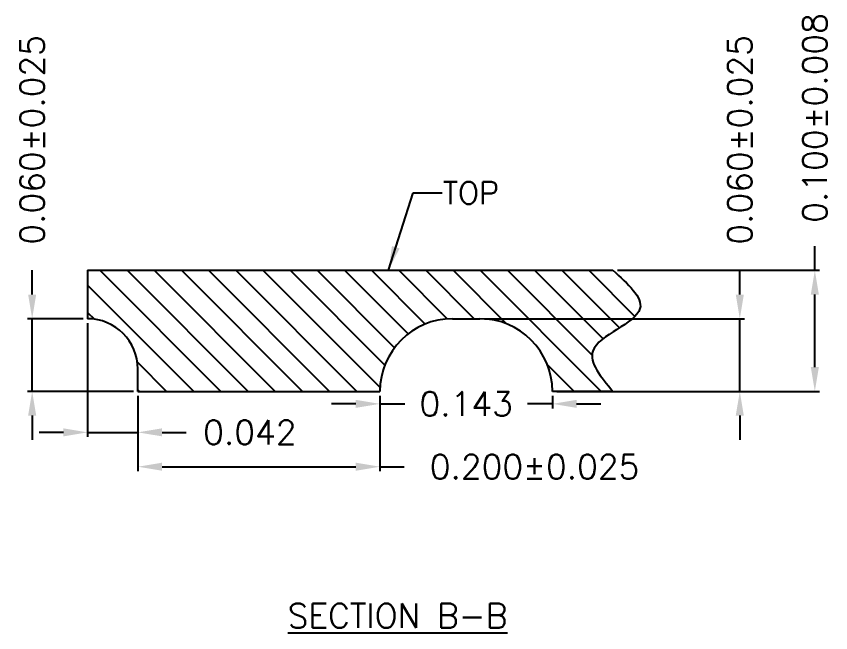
# Model space of a CAD drawing. Header units: millimetres. Extents: x 424.8 to 432.95, y 108.22 to 113.28.
# Drawn here: x 430.263 to 432.954, y 110.347 to 112.383 of the extents above; entities that cross this region are included whole.
import ezdxf

# ---------------------------------------------------------------- set-up
doc = ezdxf.new("R2010")
doc.units = ezdxf.units.MM
doc.header["$LTSCALE"] = 0.5
doc.header["$PDMODE"] = 98
doc.layers.add('TB', color=7, linetype='Continuous')
doc.styles.add('ADESK1', font='romans', dxfattribs={"bigfont": 'AllInOneBig.shx'})
doc.styles.add('Chinese', font='', dxfattribs={"height": 5})
doc.styles.add('SIMPLEX', font='simplex.shx', dxfattribs={"bigfont": 'AllInOneBig.shx'})
doc.styles.get('Chinese').set_extended_font_data('SimSun')
doc.dimstyles.new('Standard4', dxfattribs={"dimtxt": 0.08, "dimasz": 0.08, "dimexe": 0.015, "dimexo": 0.015, "dimgap": 0.05, "dimtad": 1, "dimdec": 3, "dimlfac": 0.5, "dimrnd": 5e-06, "dimzin": 1, "dimtxsty": 'SIMPLEX', "dimcen": 0.05, "dimclrd": 256, "dimclre": 256, "dimclrt": 256, "dimazin": 3, "dimtp": 0.03, "dimtm": 0.05, "dimtfac": 0.8, "dimtdec": 3, "dimtmove": 0, "dimatfit": 3, "dimfxl": 0.05, "dimtzin": 4, "dimlwd": -1, "dimlwe": -1})

# ---------------------------------------------------------------- blocks, each defined once
blk = doc.blocks.new('*D135')
at = {"ltscale": 0.1, "transparency": 16777216}
for p, q in [((430.6646, 111.1292), (430.6646, 110.8802)), ((431.4646, 111.1292), (431.4646, 110.8802)), ((430.7446, 110.8952), (431.3846, 110.8952)), ((431.4646, 110.8952), (431.5446, 110.8952))]:
    blk.add_line(p, q, dxfattribs=at)
for points in [[(430.7446, 110.9086), (430.7446, 110.8819), (430.6646, 110.8952)], [(431.3846, 110.9086), (431.3846, 110.8819), (431.4646, 110.8952)]]:
    blk.add_solid(points, dxfattribs=at)
at = {"layer": 'Defpoints', "color": 0, "ltscale": 0.1, "transparency": 16777216}
for p in [(430.6646, 111.1442), (431.4646, 111.1442), (431.4646, 110.8952)]:
    blk.add_point(p, dxfattribs=at)
at = {"ltscale": 0.1, "transparency": 16777216, "insert": (431.9755, 110.8952), "char_height": 0.08, "attachment_point": 5, "style": 'SIMPLEX'}
blk.add_mtext('\\A1;0.200%%P0.025', dxfattribs=at)
blk = doc.blocks.new('*D136')
at = {"ltscale": 0.1, "transparency": 16777216}
for p, q in [((430.4982, 111.3692), (430.4982, 110.9938)), ((430.6646, 111.1292), (430.6646, 110.9938)), ((430.4182, 111.0088), (430.3382, 111.0088)), ((430.4982, 111.0088), (430.6646, 111.0088)), ((430.7446, 111.0088), (430.8246, 111.0088))]:
    blk.add_line(p, q, dxfattribs=at)
for points in [[(430.4182, 111.0221), (430.4182, 110.9955), (430.4982, 111.0088)], [(430.7446, 111.0221), (430.7446, 110.9955), (430.6646, 111.0088)]]:
    blk.add_solid(points, dxfattribs=at)
at = {"layer": 'Defpoints', "color": 0, "ltscale": 0.1, "transparency": 16777216}
for p in [(430.4982, 111.3842), (430.6646, 111.1442), (430.4982, 111.0088)]:
    blk.add_point(p, dxfattribs=at)
at = {"ltscale": 0.1, "transparency": 16777216, "insert": (431.0346, 111.0088), "char_height": 0.08, "attachment_point": 5, "style": 'SIMPLEX'}
blk.add_mtext('\\A1;0.042', dxfattribs=at)
blk = doc.blocks.new('*D137')
at = {"ltscale": 0.1, "transparency": 16777216}
for p, q in [((432.6539, 111.4642), (432.6539, 111.5442)), ((431.8096, 111.3842), (432.6689, 111.3842)), ((432.6539, 111.1442), (432.6539, 111.3842)), ((432.0496, 111.1442), (432.6689, 111.1442)), ((432.6539, 111.0642), (432.6539, 110.9842))]:
    blk.add_line(p, q, dxfattribs=at)
for points in [[(432.6405, 111.4642), (432.6672, 111.4642), (432.6539, 111.3842)], [(432.6405, 111.0642), (432.6672, 111.0642), (432.6539, 111.1442)]]:
    blk.add_solid(points, dxfattribs=at)
at = {"layer": 'Defpoints', "color": 0, "ltscale": 0.1, "transparency": 16777216}
for p in [(431.7946, 111.3842), (432.6539, 111.3842), (432.0346, 111.1442)]:
    blk.add_point(p, dxfattribs=at)
at = {"ltscale": 0.1, "transparency": 16777216, "insert": (432.6539, 111.9751), "char_height": 0.08, "attachment_point": 5, "rotation": 90, "style": 'SIMPLEX'}
blk.add_mtext('\\A1;0.060%%P0.025', dxfattribs=at)
blk = doc.blocks.new('*D138')
at = {"ltscale": 0.1, "transparency": 16777216}
for p, q in [((432.9018, 111.5442), (432.9018, 111.6242)), ((432.2496, 111.5442), (432.9168, 111.5442)), ((432.9018, 111.2242), (432.9018, 111.4642)), ((432.2496, 111.1442), (432.9168, 111.1442))]:
    blk.add_line(p, q, dxfattribs=at)
for points in [[(432.8885, 111.4642), (432.9152, 111.4642), (432.9018, 111.5442)], [(432.8885, 111.2242), (432.9152, 111.2242), (432.9018, 111.1442)]]:
    blk.add_solid(points, dxfattribs=at)
at = {"layer": 'Defpoints', "color": 0, "ltscale": 0.1, "transparency": 16777216}
for p in [(432.2346, 111.5442), (432.9018, 111.5442), (432.2346, 111.1442)]:
    blk.add_point(p, dxfattribs=at)
at = {"ltscale": 0.1, "transparency": 16777216, "insert": (432.9018, 112.0475), "char_height": 0.08, "attachment_point": 5, "rotation": 90, "style": 'SIMPLEX'}
blk.add_mtext('\\A1;0.100%%P0.008', dxfattribs=at)
blk = doc.blocks.new('*D139')
at = {"ltscale": 0.1, "transparency": 16777216}
for p, q in [((430.3152, 111.4642), (430.3152, 111.5442)), ((430.4832, 111.3842), (430.3002, 111.3842)), ((430.3152, 111.1442), (430.3152, 111.3842)), ((430.6496, 111.1442), (430.3002, 111.1442)), ((430.3152, 111.0642), (430.3152, 110.9842))]:
    blk.add_line(p, q, dxfattribs=at)
for points in [[(430.3019, 111.4642), (430.3285, 111.4642), (430.3152, 111.3842)], [(430.3019, 111.0642), (430.3285, 111.0642), (430.3152, 111.1442)]]:
    blk.add_solid(points, dxfattribs=at)
at = {"layer": 'Defpoints', "color": 0, "ltscale": 0.1, "transparency": 16777216}
for p in [(430.3152, 111.3842), (430.4982, 111.3842), (430.6646, 111.1442)]:
    blk.add_point(p, dxfattribs=at)
at = {"ltscale": 0.1, "transparency": 16777216, "insert": (430.3152, 111.9751), "char_height": 0.08, "attachment_point": 5, "rotation": 90, "style": 'SIMPLEX'}
blk.add_mtext('\\A1;0.060%%P0.025', dxfattribs=at)
blk = doc.blocks.new('*D140')
at = {"ltscale": 0.1, "transparency": 16777216}
for p, q in [((431.4646, 111.1292), (431.4646, 111.0879)), ((432.0346, 111.1292), (432.0346, 111.0879)), ((431.3846, 111.1029), (431.3046, 111.1029)), ((431.4646, 111.1029), (431.5472, 111.1029)), ((432.0346, 111.1029), (431.9519, 111.1029)), ((432.1146, 111.1029), (432.1946, 111.1029))]:
    blk.add_line(p, q, dxfattribs=at)
for points in [[(431.3846, 111.1162), (431.3846, 111.0896), (431.4646, 111.1029)], [(432.1146, 111.1162), (432.1146, 111.0896), (432.0346, 111.1029)]]:
    blk.add_solid(points, dxfattribs=at)
at = {"layer": 'Defpoints', "color": 0, "ltscale": 0.1, "transparency": 16777216}
for p in [(431.4646, 111.1442), (432.0346, 111.1442), (432.0346, 111.1029)]:
    blk.add_point(p, dxfattribs=at)
at = {"ltscale": 0.1, "transparency": 16777216, "insert": (431.7496, 111.1029), "char_height": 0.08, "attachment_point": 5, "style": 'SIMPLEX'}
blk.add_mtext('\\A1;0.143', dxfattribs=at)

msp = doc.modelspace()

# ---------------------------------------------------------------- hatches: boundary and pattern name
at = {"ltscale": 0.1}
h = msp.add_hatch(dxfattribs=at)
h.set_pattern_fill('ANSI31', color=256, scale=0.02, angle=90)
h.set_pattern_definition([(135, (427.41384, 110.89739), (-0.0449013, -0.0449013), [])])
edge = h.paths.add_edge_path()
edge.add_line((431.7046, 111.3842), (431.7946, 111.3842))
edge.add_arc((431.7946, 111.1442), 0.24, 360, 90, ccw=False)
edge.add_line((432.0346, 111.1442), (432.2346, 111.1442))
edge.add_spline(control_points=[(432.2346, 111.1442), (432.1948, 111.1917), (432.0992, 111.3059), (432.4014, 111.3941), (432.2844, 111.4993), (432.2346, 111.5442)], knot_values=[0, 0, 0, 0, 0.148966, 0.358234, 0.513271, 0.513271, 0.513271, 0.513271], degree=3, periodic=0)
edge.add_line((432.2346, 111.5442), (430.4982, 111.5442))
edge.add_line((430.4982, 111.5442), (430.4982, 111.3842))
edge.add_arc((430.4982, 111.2178), 0.1664, 360, 90, ccw=False)
edge.add_line((430.6646, 111.2178), (430.6646, 111.1442))
edge.add_line((430.6646, 111.1442), (431.4646, 111.1442))
edge.add_arc((431.7046, 111.1442), 0.24, 90, 180, ccw=False)

# ---------------------------------------------------------------- linework, layer by layer
for p, q in [((430.4982, 111.5442), (432.2346, 111.5442)), ((430.4982, 111.5442), (430.4982, 111.3842)), ((431.7046, 111.3842), (431.7946, 111.3842)), ((430.6646, 111.1442), (430.6646, 111.2178)), ((430.6646, 111.1442), (431.4646, 111.1442)), ((432.2346, 111.1442), (432.0346, 111.1442))]:
    msp.add_line(p, q, dxfattribs=at)
for centre, radius, start, end in [((430.4982, 111.2178), 0.1664, 0, 90), ((431.7046, 111.1442), 0.24, 90, 180), ((431.7946, 111.1442), 0.24, 0, 90)]:
    msp.add_arc(centre, radius, start, end, dxfattribs=at)
msp.add_open_spline([(432.2346, 111.5442), (432.2844, 111.4993), (432.4014, 111.3941), (432.0992, 111.3059), (432.1948, 111.1917), (432.2346, 111.1442)], degree=3, knots=[0, 0, 0, 0, 0.1550373, 0.364305, 0.5132714, 0.5132714, 0.5132714, 0.5132714], dxfattribs=at)

# ---------------------------------------------------------------- texts
at = {"ltscale": 0.1, "insert": (431.1596, 110.4428), "char_height": 0.08, "width": 0.838553, "attachment_point": 1, "style": 'Chinese'}
msp.add_mtext('{\\Fsimplex|c0;\\LSECTION B-B}', dxfattribs=at)
at = {"layer": 'TB', "style": 'ADESK1'}
msp.add_text('TOP', height=0.07363, dxfattribs=at).set_placement((431.6724, 111.7631))

# ---------------------------------------------------------------- dimensions: what is measured, and where the dimension line sits
at = {"ltscale": 0.1}
for base, p1, p2, text, picture, middle in [((432.9018, 111.5442), (432.2346, 111.1442), (432.2346, 111.5442), '0.100%%P0.008', '*D138', (432.9018, 112.0475)), ((430.3152, 111.3842), (430.6646, 111.1442), (430.4982, 111.3842), '0.060%%P0.025', '*D139', (430.3152, 111.9751)), ((432.6539, 111.3842), (432.0346, 111.1442), (431.7946, 111.3842), '0.060%%P0.025', '*D137', (432.6539, 111.9751))]:
    dim = msp.add_linear_dim(base=base, p1=p1, p2=p2, angle=90, text=text, dimstyle='Standard4', dxfattribs=at)
    dim.commit()
    dim.dimension.update_dxf_attribs({"geometry": picture, "text_midpoint": middle})
dim = msp.add_linear_dim(base=(430.4982, 111.0088), p1=(430.6646, 111.1442), p2=(430.4982, 111.3842), text='0.042', dimstyle='Standard4', dxfattribs=at)
dim.commit()
dim.dimension.update_dxf_attribs({"geometry": '*D136', "text_midpoint": (431.0346, 111.0088), "dimtype": 160})
for base, p1, p2, text, picture, middle in [((431.4646, 110.8952), (430.6646, 111.1442), (431.4646, 111.1442), '0.200%%P0.025', '*D135', (431.9755, 110.8952)), ((432.0346, 111.1029), (431.4646, 111.1442), (432.0346, 111.1442), '0.143', '*D140', (431.7496, 111.1029))]:
    dim = msp.add_linear_dim(base=base, p1=p1, p2=p2, text=text, dimstyle='Standard4', dxfattribs=at)
    dim.commit()
    dim.dimension.update_dxf_attribs({"geometry": picture, "text_midpoint": middle})

# ---------------------------------------------------------------- leaders
at = {"color": 1, "ltscale": 0.1}
msp.add_leader([(431.4927, 111.5442), (431.574, 111.8004), (431.6704, 111.8004)], dimstyle='Standard4', override={"dimgap": 0.027, "dimtad": 0}, dxfattribs=at)

doc.saveas('drawing.dxf')
